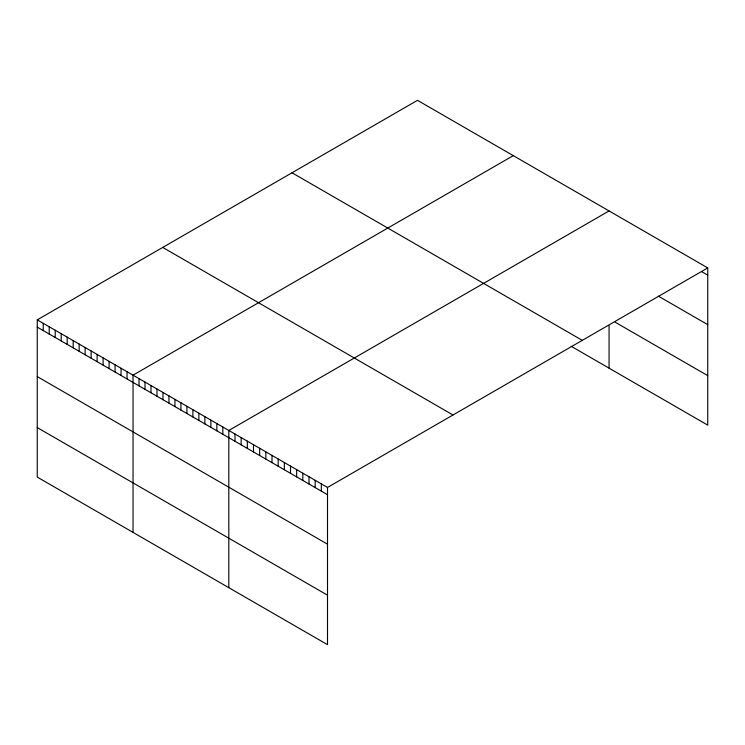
<?xml version="1.0" encoding="UTF-8"?>
<svg xmlns="http://www.w3.org/2000/svg" width="745" height="745" viewBox="0 0 745 745"><rect width="100%" height="100%" fill="white"/><g stroke="black" fill="none" stroke-linecap="round" stroke-linejoin="round"><path stroke-width="1.12" d="M707.75 267.911L327.511 487.444L327.511 644.667L37.25 477.089L37.25 319.866L417.489 100.333L707.75 267.911L707.75 425.134L571.145 346.267M513.277 155.631L133.038 375.163L133.038 532.396M609.065 210.937L228.817 430.461L228.817 587.693M701.585 271.59L707.75 275.156M658.403 296.156L707.75 324.652M615.23 322.231L707.75 375.638M292.012 172.775L582.273 340.353M162.727 247.415L452.988 414.993M37.25 319.866L327.511 487.444M37.25 327.111L327.511 494.689M37.25 376.597L327.511 544.176M37.25 427.593L327.511 595.171M609.065 325.733L609.065 368.16M321.337 483.878L321.337 491.123M315.172 480.32L315.172 487.565M309.007 476.753L309.007 483.999M302.833 473.196L302.833 480.441M296.668 469.639L296.668 476.884M290.503 466.072L290.503 473.317M284.329 462.515L284.329 469.76M278.164 458.957L278.164 466.193M272 455.391L272 462.636M265.825 451.833L265.825 459.078M259.66 448.267L259.66 455.512M253.496 444.709L253.496 451.954M247.321 441.152L247.321 448.388M241.156 437.585L241.156 444.83M234.992 434.028L234.992 441.273M222.829 427.006L222.829 434.251M216.851 423.551L216.851 430.796M210.863 420.096L210.863 427.341M204.875 416.641L204.875 423.886M198.887 413.186L198.887 420.431M192.899 409.722L192.899 416.967M186.911 406.267L186.911 413.512M180.923 402.812L180.923 410.057M174.945 399.357L174.945 406.602M168.957 395.902L168.957 403.147M162.969 392.447L162.969 399.692M156.981 388.992L156.981 396.228M150.993 385.528L150.993 392.773M145.005 382.073L145.005 389.318M139.017 378.618L139.017 385.863M127.05 371.708L127.05 378.954M121.062 368.254L121.062 375.499M115.075 364.799L115.075 372.034M109.087 361.334L109.087 368.579M103.099 357.879L103.099 365.125M97.12 354.424L97.12 361.67M91.132 350.969L91.132 358.215M85.144 347.515L85.144 354.76M79.156 344.06L79.156 351.305M73.168 340.605L73.168 347.84M67.18 337.14L67.18 344.386M61.192 333.685L61.192 340.931M55.214 330.231L55.214 337.476M49.226 326.776L49.226 334.021M43.238 323.321L43.238 330.566"/></g></svg>
